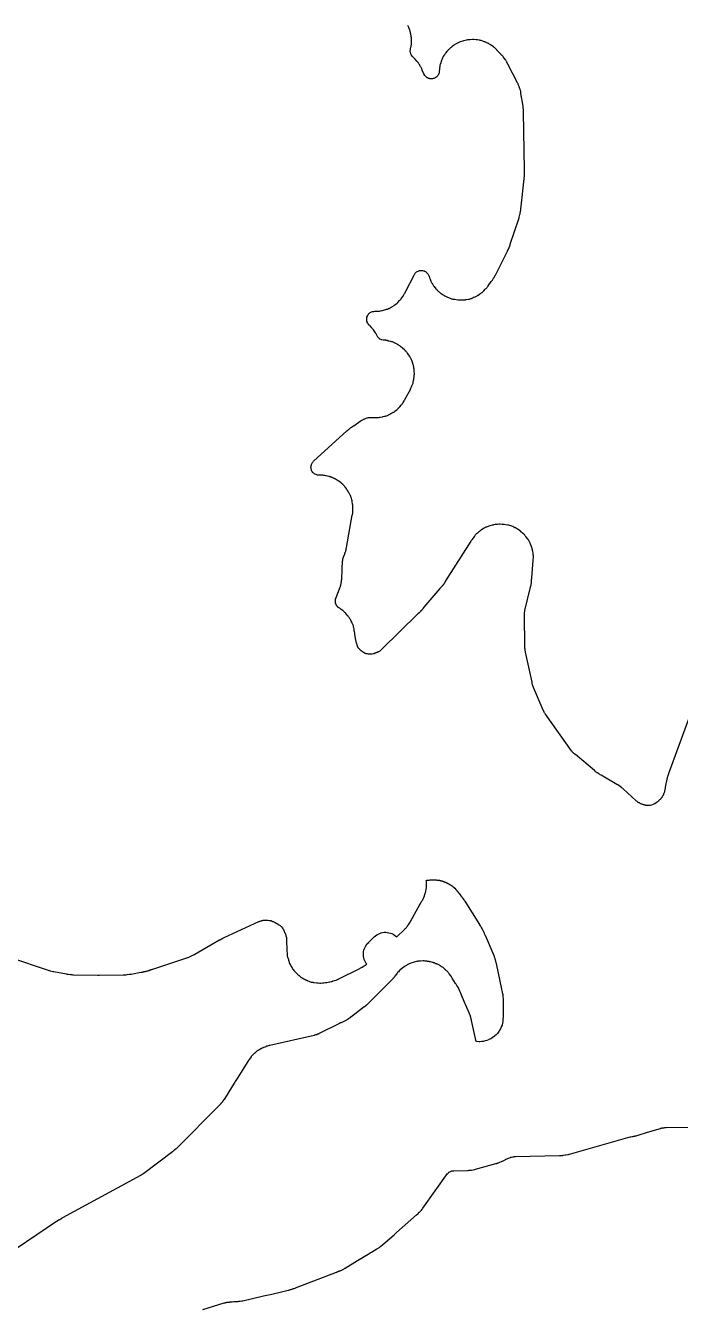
# Model space of a CAD drawing. Header units: millimetres. Extents: x 0 to 300, y 0 to 300.
# Drawn here: x 103.8 to 152.9, y 54.1 to 150 of the extents above; entities that cross this region are included whole.
import ezdxf

# ---------------------------------------------------------------- set-up
doc = ezdxf.new("R2010")
doc.units = ezdxf.units.MM
doc.layers.add('CUT', color=7, linetype='CONTINUOUS')

msp = doc.modelspace()

# ---------------------------------------------------------------- linework, layer by layer
at = {"layer": 'CUT'}
for points in [[(153.74, 98.72), (152.01, 94.02), (151.99, 93.97), (151.99, 93.96), (151.99, 93.95), (151.98, 93.94), (151.97, 93.9), (151.96, 93.88), (151.95, 93.84), (151.94, 93.82), (151.94, 93.81), (151.94, 93.8), (151.93, 93.78), (151.92, 93.76), (151.91, 93.73), (151.91, 93.72), (151.89, 93.67), (151.87, 93.61), (151.86, 93.56), (151.86, 93.54), (151.85, 93.51), (151.85, 93.48), (151.72, 92.88), (151.71, 92.83), (151.71, 92.82), (151.71, 92.81), (151.66, 92.58), (151.63, 92.47), (151.61, 92.4), (151.6, 92.38), (151.6, 92.37), (151.59, 92.35), (151.58, 92.32), (151.57, 92.31), (151.57, 92.3), (151.56, 92.29), (151.54, 92.26), (151.54, 92.25), (151.53, 92.24), (151.5, 92.18), (151.5, 92.17), (151.49, 92.15), (151.48, 92.15), (151.48, 92.14), (151.47, 92.13), (151.46, 92.11), (151.44, 92.09), (151.4, 92.03), (151.39, 92.02), (151.39, 92.01), (151.38, 92), (151.37, 91.99), (151.35, 91.97), (151.33, 91.95), (151.3, 91.93), (151.25, 91.89), (151.22, 91.85), (151.21, 91.84), (151.21, 91.85), (151.15, 91.79), (151.12, 91.77), (151.11, 91.76), (151.05, 91.72), (151.02, 91.69), (151.01, 91.69), (151, 91.68), (150.99, 91.67), (150.95, 91.65), (150.91, 91.62), (150.9, 91.62), (150.87, 91.6), (150.82, 91.58), (150.7, 91.54), (150.69, 91.54), (150.6, 91.52), (150.56, 91.52), (150.53, 91.51), (150.51, 91.51), (150.49, 91.5), (150.48, 91.5), (150.45, 91.51), (150.4, 91.51), (150.36, 91.51), (150.33, 91.51), (150.28, 91.52), (150.27, 91.52), (150.25, 91.53), (150.23, 91.54), (150.21, 91.54), (150.2, 91.54), (150.16, 91.55), (150.15, 91.55), (150.11, 91.56), (150.08, 91.57), (150.05, 91.58), (150.04, 91.58), (150.02, 91.59), (150, 91.6), (149.99, 91.6), (149.95, 91.62), (149.9, 91.64), (149.88, 91.64), (149.85, 91.65), (149.83, 91.66), (149.82, 91.67), (149.78, 91.7), (149.73, 91.72), (149.72, 91.73), (149.7, 91.74), (149.67, 91.77), (149.65, 91.78), (149.64, 91.79), (149.62, 91.8), (149.61, 91.81), (149.57, 91.83), (149.56, 91.84), (149.53, 91.87), (148.57, 92.75), (148.53, 92.78), (148.5, 92.8), (148.49, 92.81), (148.44, 92.86), (148.36, 92.92), (148.34, 92.93), (148.24, 93), (148.17, 93.05), (148.15, 93.06), (148.1, 93.08), (148.09, 93.08), (146.91, 93.78), (146.85, 93.81), (146.82, 93.84), (146.8, 93.85), (146.78, 93.86), (146.75, 93.89), (146.73, 93.9), (146.7, 93.92), (146.69, 93.92), (146.68, 93.93), (146.66, 93.94), (146.65, 93.94), (146.63, 93.95), (146.62, 93.96), (146.58, 93.98), (146.55, 94.01), (146.49, 94.05), (146.48, 94.06), (146.47, 94.06), (146.46, 94.07), (146.45, 94.08), (146.45, 94.09), (146.44, 94.09), (146.42, 94.12), (145, 95.32), (144.98, 95.34), (144.94, 95.36), (144.93, 95.37), (144.92, 95.37), (144.91, 95.38), (144.88, 95.41), (144.87, 95.41), (144.86, 95.42), (144.86, 95.43), (144.83, 95.45), (144.79, 95.48), (144.76, 95.51), (144.76, 95.52), (144.75, 95.53), (144.72, 95.57), (144.72, 95.58), (144.7, 95.6), (144.7, 95.61), (142.75, 98.35), (142.73, 98.37), (142.69, 98.42), (142.69, 98.43), (142.67, 98.46), (142.65, 98.5), (142.64, 98.52), (142.63, 98.55), (142.63, 98.56), (142.62, 98.57), (142.61, 98.58), (142.6, 98.61), (142.59, 98.63), (142.58, 98.66), (141.84, 100.35), (141.81, 100.43), (141.79, 100.5), (141.78, 100.52), (141.77, 100.57), (141.75, 100.63), (141.75, 100.64), (141.75, 100.67), (141.75, 100.69), (141.74, 100.76), (141.25, 103), (141.24, 103.04), (141.22, 103.15), (141.22, 103.16), (141.21, 103.24), (141.2, 103.31), (141.2, 103.37), (141.18, 105.85), (141.18, 105.92), (141.2, 106.1), (141.2, 106.12), (141.2, 106.13), (141.62, 107.89), (141.63, 107.94), (141.64, 107.96), (141.64, 107.97), (141.65, 107.99), (141.66, 108.04), (141.67, 108.08), (141.68, 108.14), (141.69, 108.19), (141.7, 108.31), (141.7, 108.36), (141.7, 108.44), (141.7, 108.45), (141.72, 108.52), (141.73, 108.59), (141.83, 109.88), (141.83, 109.93), (141.83, 109.94), (141.84, 110.12), (141.84, 110.15), (141.84, 110.2), (141.84, 110.26), (141.83, 110.29), (141.83, 110.32), (141.83, 110.35), (141.82, 110.41), (141.81, 110.45), (141.79, 110.56), (141.79, 110.57), (141.78, 110.61), (141.78, 110.62), (141.77, 110.67), (141.72, 110.86), (141.69, 110.94), (141.62, 111.11), (141.61, 111.13), (141.59, 111.16), (141.59, 111.19), (141.57, 111.24), (141.55, 111.29), (141.52, 111.34), (141.47, 111.42), (141.45, 111.44), (141.44, 111.46), (141.43, 111.47), (141.42, 111.48), (141.42, 111.49), (141.41, 111.5), (141.4, 111.51), (141.4, 111.52), (141.39, 111.53), (141.38, 111.54), (141.35, 111.59), (141.28, 111.68), (141.23, 111.73), (141.2, 111.77), (141.16, 111.82), (141.12, 111.86), (141.11, 111.87), (141.08, 111.9), (141.04, 111.93), (141.03, 111.94), (140.91, 112.04), (140.89, 112.06), (140.7, 112.2), (140.64, 112.24), (140.5, 112.32), (140.46, 112.34), (140.29, 112.42), (140.22, 112.45), (140.07, 112.5), (140.01, 112.52), (139.98, 112.52), (139.94, 112.53), (139.93, 112.53), (139.77, 112.56), (139.66, 112.58), (139.6, 112.59), (139.55, 112.59), (139.51, 112.59), (139.32, 112.6), (139.24, 112.6), (139.15, 112.59), (139.14, 112.59), (139.08, 112.59), (139.02, 112.58), (138.98, 112.57), (138.87, 112.55), (138.86, 112.55), (138.82, 112.54), (138.81, 112.54), (138.76, 112.53), (138.57, 112.48), (138.49, 112.45), (138.32, 112.38), (138.28, 112.37), (138.2, 112.33), (138.18, 112.32), (138.16, 112.31), (138.11, 112.28), (137.92, 112.16), (137.87, 112.12), (137.8, 112.06), (137.78, 112.05), (137.75, 112.03), (137.72, 112), (137.7, 111.99), (137.66, 111.95), (137.64, 111.93), (137.61, 111.91), (137.56, 111.87), (137.52, 111.83), (137.48, 111.78), (137.44, 111.73), (137.42, 111.71), (137.37, 111.64), (137.37, 111.63), (137.23, 111.44), (137.18, 111.37), (137.15, 111.33), (135.26, 108.36), (135.25, 108.33), (135.2, 108.24), (135.18, 108.22), (135.17, 108.2), (135.17, 108.19), (135.16, 108.17), (135.16, 108.16), (135.15, 108.15), (135.14, 108.13), (135.13, 108.12), (135.12, 108.11), (135.12, 108.1), (135.11, 108.1), (135.11, 108.09), (135.11, 108.08), (135.1, 108.08), (135.09, 108.06), (135.08, 108.06), (135.07, 108.04), (135.06, 108.03), (135.03, 108), (135.03, 107.99), (135, 107.96), (134.99, 107.95), (134.98, 107.94), (134.98, 107.93), (134.97, 107.92), (134.96, 107.91), (134.95, 107.9), (134.94, 107.89), (134.93, 107.88), (134.92, 107.87), (134.91, 107.86), (134.9, 107.85), (134.89, 107.84), (134.87, 107.83), (134.85, 107.81), (134.83, 107.79), (133.63, 106.37), (133.59, 106.31), (133.58, 106.29), (133.57, 106.27), (133.55, 106.25), (133.53, 106.23), (133.52, 106.23), (133.5, 106.19), (133.48, 106.17), (133.48, 106.16), (133.47, 106.15), (133.46, 106.14), (133.44, 106.12), (133.39, 106.08), (133.37, 106.04), (133.35, 106.02), (133.32, 105.99), (133.3, 105.98), (133.27, 105.96), (133.19, 105.89), (133.17, 105.87), (130.48, 103.23), (130.46, 103.2), (130.44, 103.18), (130.39, 103.13), (130.34, 103.09), (130.33, 103.09), (130.24, 103.04), (130.21, 103.03), (130.19, 103.02), (130.18, 103.01), (130.13, 102.99), (130.12, 102.98), (130.09, 102.97), (130.07, 102.96), (130.06, 102.96), (130.05, 102.95), (130.03, 102.95), (130.02, 102.94), (130.01, 102.94), (129.99, 102.93), (129.97, 102.92), (129.95, 102.91), (129.94, 102.91), (129.92, 102.9), (129.9, 102.9), (129.88, 102.89), (129.86, 102.88), (129.85, 102.88), (129.76, 102.86), (129.75, 102.86), (129.71, 102.86), (129.65, 102.85), (129.64, 102.86), (129.57, 102.86), (129.5, 102.86), (129.49, 102.86), (129.42, 102.87), (129.4, 102.87), (129.39, 102.87), (129.36, 102.88), (129.35, 102.88), (129.34, 102.88), (129.32, 102.88), (129.31, 102.88), (129.3, 102.89), (129.28, 102.9), (129.27, 102.9), (129.26, 102.9), (129.25, 102.91), (129.24, 102.91), (129.23, 102.91), (129.22, 102.91), (129.22, 102.92), (129.21, 102.93), (129.19, 102.94), (129.18, 102.94), (129.17, 102.95), (129.13, 102.97), (129.11, 102.98), (129.09, 103), (129.08, 103), (129.08, 103.01), (129.07, 103.01), (129.06, 103.02), (129.05, 103.02), (129.03, 103.04), (129.01, 103.05), (129, 103.06), (128.98, 103.07), (128.95, 103.1), (128.94, 103.1), (128.89, 103.15), (128.88, 103.16), (128.87, 103.19), (128.82, 103.23), (128.8, 103.25), (128.77, 103.28), (128.76, 103.29), (128.74, 103.31), (128.73, 103.33), (128.72, 103.34), (128.71, 103.36), (128.69, 103.39), (128.69, 103.4), (128.67, 103.43), (128.65, 103.49), (128.64, 103.5), (128.64, 103.52), (128.63, 103.56), (128.61, 103.61), (128.6, 103.63), (128.6, 103.64), (128.6, 103.66), (128.59, 103.68), (128.59, 103.7), (128.57, 103.75), (128.57, 103.76), (128.56, 103.79), (128.55, 103.83), (128.54, 103.88), (128.46, 104.36), (128.45, 104.4), (128.45, 104.42), (128.45, 104.46), (128.44, 104.5), (128.44, 104.53), (128.43, 104.56), (128.42, 104.59), (128.41, 104.62), (128.41, 104.64), (128.41, 104.66), (128.41, 104.67), (128.41, 104.74), (128.39, 104.82), (128.37, 104.9), (128.35, 104.97), (128.31, 105.07), (128.29, 105.12), (128.29, 105.13), (128.27, 105.18), (128.23, 105.26), (128.22, 105.26), (128.22, 105.27), (128.21, 105.28), (128.21, 105.29), (128.21, 105.3), (128.2, 105.3), (128.2, 105.31), (128.19, 105.33), (128.19, 105.34), (128.19, 105.35), (128.18, 105.37), (128.16, 105.39), (128.16, 105.4), (128.13, 105.45), (128.12, 105.47), (128.11, 105.48), (128.1, 105.48), (128.1, 105.49), (128.09, 105.5), (128.08, 105.51), (128.06, 105.55), (128.03, 105.6), (127.99, 105.65), (127.99, 105.66), (127.98, 105.67), (127.97, 105.68), (127.95, 105.7), (127.93, 105.73), (127.91, 105.76), (127.89, 105.78), (127.79, 105.9), (127.78, 105.91), (127.75, 105.95), (127.72, 105.98), (127.71, 105.99), (127.67, 106.03), (127.66, 106.03), (127.62, 106.07), (127.58, 106.1), (127.56, 106.12), (127.44, 106.21), (127.42, 106.22), (127.42, 106.23), (127.41, 106.24), (127.4, 106.24), (127.36, 106.27), (127.35, 106.28), (127.31, 106.3), (127.3, 106.3), (127.29, 106.31), (127.28, 106.32), (127.27, 106.33), (127.22, 106.36), (127.21, 106.37), (127.17, 106.4), (127.17, 106.41), (127.16, 106.41), (127.16, 106.42), (127.14, 106.45), (127.11, 106.49), (127.1, 106.5), (127.07, 106.54), (127.07, 106.55), (127.05, 106.6), (127.05, 106.61), (127.02, 106.66), (127.02, 106.67), (127.01, 106.7), (127.01, 106.71), (127.01, 106.76), (127, 106.83), (127, 106.84), (127, 106.85), (127.01, 106.92), (127.01, 106.97), (127.01, 106.99), (127.02, 107.01), (127.03, 107.02), (127.03, 107.03), (127.05, 107.1), (127.31, 107.76), (127.32, 107.77), (127.32, 107.78), (127.33, 107.8), (127.33, 107.81), (127.34, 107.82), (127.36, 107.88), (127.36, 107.89), (127.38, 107.94), (127.39, 107.98), (127.4, 108), (127.4, 108.02), (127.42, 108.07), (127.42, 108.09), (127.43, 108.12), (127.44, 108.17), (127.44, 108.21), (127.44, 108.22), (127.44, 108.23), (127.45, 108.27), (127.46, 108.28), (127.46, 108.29), (127.46, 108.3), (127.46, 108.31), (127.46, 108.34), (127.47, 108.35), (127.47, 108.36), (127.47, 108.38), (127.47, 108.39), (127.47, 108.4), (127.47, 108.41), (127.47, 108.42), (127.47, 108.43), (127.48, 108.45), (127.49, 108.57), (127.49, 108.59), (127.49, 108.61), (127.49, 108.62), (127.49, 108.65), (127.5, 109), (127.51, 109.08), (127.51, 109.14), (127.52, 109.36), (127.53, 109.72), (127.53, 109.73), (127.53, 109.74), (127.53, 109.75), (127.53, 109.77), (127.53, 109.78), (127.53, 109.79), (127.53, 109.8), (127.54, 109.83), (127.54, 109.84), (127.54, 109.86), (127.55, 109.88), (127.55, 109.89), (127.56, 109.95), (127.56, 109.98), (127.56, 109.99), (127.56, 110), (127.56, 110.01), (127.57, 110.03), (127.57, 110.04), (127.58, 110.05), (127.58, 110.06), (127.58, 110.07), (127.58, 110.08), (127.59, 110.09), (127.6, 110.11), (127.61, 110.14), (127.61, 110.15), (127.62, 110.16), (127.63, 110.18), (127.64, 110.21), (127.64, 110.22), (127.65, 110.23), (127.65, 110.24), (127.66, 110.24), (127.66, 110.25), (127.66, 110.26), (127.67, 110.28), (127.67, 110.29), (127.68, 110.3), (127.68, 110.31), (127.7, 110.36), (127.72, 110.42), (127.73, 110.45), (127.74, 110.47), (127.74, 110.49), (127.74, 110.5), (127.75, 110.51), (127.76, 110.52), (127.76, 110.53), (127.76, 110.54), (127.78, 110.58), (127.79, 110.61), (127.81, 110.67), (127.82, 110.74), (127.82, 110.78), (127.82, 110.79), (127.82, 110.8), (127.82, 110.81), (127.83, 110.82), (127.83, 110.84), (127.83, 110.85), (127.84, 110.86), (128.27, 113.27), (128.28, 113.29), (128.28, 113.31), (128.28, 113.33), (128.28, 113.34), (128.29, 113.35), (128.29, 113.37), (128.3, 113.4), (128.31, 113.5), (128.31, 113.56), (128.31, 113.57), (128.31, 113.58), (128.31, 113.6), (128.31, 113.67), (128.32, 113.79), (128.32, 113.82), (128.32, 113.87), (128.31, 113.95), (128.3, 114.01), (128.3, 114.02), (128.3, 114.03), (128.3, 114.04), (128.3, 114.05), (128.3, 114.06), (128.29, 114.07), (128.29, 114.08), (128.29, 114.09), (128.29, 114.1), (128.28, 114.13), (128.28, 114.14), (128.28, 114.16), (128.26, 114.25), (128.26, 114.28), (128.26, 114.3), (128.25, 114.33), (128.25, 114.34), (128.25, 114.35), (128.23, 114.44), (128.23, 114.45), (128.22, 114.5), (128.21, 114.56), (128.19, 114.61), (128.17, 114.66), (128.15, 114.71), (128.14, 114.72), (128.14, 114.73), (128.13, 114.75), (128.12, 114.77), (128.12, 114.78), (128.07, 114.89), (128.04, 114.94), (128.01, 114.97), (128.01, 114.98), (127.98, 115.01), (127.98, 115.02), (127.97, 115.03), (127.95, 115.06), (127.95, 115.07), (127.94, 115.08), (127.93, 115.1), (127.92, 115.12), (127.9, 115.15), (127.89, 115.16), (127.88, 115.18), (127.87, 115.19), (127.87, 115.2), (127.86, 115.21), (127.84, 115.24), (127.8, 115.3), (127.77, 115.33), (127.76, 115.35), (127.76, 115.36), (127.75, 115.36), (127.74, 115.38), (127.72, 115.4), (127.71, 115.42), (127.68, 115.46), (127.62, 115.52), (127.59, 115.55), (127.55, 115.59), (127.43, 115.69), (127.4, 115.72), (127.22, 115.85), (127.2, 115.86), (127.18, 115.88), (127.14, 115.91), (127.09, 115.94), (127.02, 115.97), (127.01, 115.98), (127, 115.98), (126.98, 116), (126.96, 116.01), (126.93, 116.02), (126.92, 116.02), (126.91, 116.03), (126.86, 116.06), (126.81, 116.08), (126.8, 116.08), (126.76, 116.1), (126.74, 116.11), (126.7, 116.12), (126.69, 116.13), (126.65, 116.14), (126.64, 116.15), (126.61, 116.15), (126.58, 116.16), (126.55, 116.17), (126.53, 116.17), (126.51, 116.18), (126.3, 116.23), (126.29, 116.24), (126.28, 116.24), (126.21, 116.25), (126.14, 116.26), (126.06, 116.27), (126.02, 116.27), (125.99, 116.27), (125.97, 116.27), (125.95, 116.27), (125.94, 116.27), (125.92, 116.28), (125.86, 116.28), (125.82, 116.28), (125.79, 116.28), (125.75, 116.28), (125.7, 116.29), (125.65, 116.29), (125.61, 116.3), (125.55, 116.33), (125.47, 116.36), (125.43, 116.38), (125.4, 116.4), (125.36, 116.44), (125.32, 116.48), (125.27, 116.55), (125.24, 116.59), (125.22, 116.64), (125.2, 116.69), (125.19, 116.74), (125.18, 116.81), (125.17, 116.87), (125.17, 116.91), (125.18, 116.96), (125.18, 116.97), (125.2, 117.06), (125.2, 117.08), (125.23, 117.13), (125.26, 117.19), (125.29, 117.24), (125.33, 117.29), (125.37, 117.34), (127.87, 119.6), (127.89, 119.61), (127.9, 119.62), (127.94, 119.65), (127.99, 119.7), (128, 119.71), (128.04, 119.74), (128.08, 119.78), (128.1, 119.8), (128.11, 119.81), (128.12, 119.81), (128.13, 119.82), (128.16, 119.85), (128.17, 119.85), (128.18, 119.86), (128.19, 119.87), (128.2, 119.88), (128.21, 119.88), (128.22, 119.88), (128.24, 119.89), (128.26, 119.9), (128.26, 119.91), (128.28, 119.92), (128.29, 119.93), (128.31, 119.94), (128.34, 119.96), (128.37, 119.97), (128.39, 119.99), (128.86, 120.32), (128.87, 120.33), (128.88, 120.34), (128.89, 120.34), (128.9, 120.35), (128.91, 120.35), (128.92, 120.36), (128.94, 120.37), (128.97, 120.39), (128.98, 120.4), (129.06, 120.44), (129.12, 120.47), (129.16, 120.49), (129.26, 120.54), (129.3, 120.55), (129.31, 120.56), (129.39, 120.58), (129.41, 120.59), (129.49, 120.6), (129.58, 120.61), (129.85, 120.61), (129.89, 120.61), (129.94, 120.61), (130.03, 120.6), (130.06, 120.6), (130.11, 120.6), (130.17, 120.6), (130.2, 120.61), (130.23, 120.61), (130.26, 120.61), (130.32, 120.62), (130.36, 120.63), (130.52, 120.66), (130.57, 120.67), (130.69, 120.7), (130.74, 120.71), (130.77, 120.72), (130.8, 120.72), (130.85, 120.74), (130.9, 120.76), (130.95, 120.78), (130.97, 120.79), (130.99, 120.8), (131.04, 120.82), (131.09, 120.85), (131.16, 120.9), (131.21, 120.92), (131.31, 120.99), (131.34, 121), (131.37, 121.01), (131.42, 121.04), (131.46, 121.08), (131.56, 121.16), (131.62, 121.2), (131.69, 121.26), (131.72, 121.3), (131.73, 121.31), (131.74, 121.32), (131.78, 121.36), (131.82, 121.4), (131.92, 121.52), (131.92, 121.53), (131.93, 121.53), (131.96, 121.57), (131.99, 121.6), (132.03, 121.64), (132.06, 121.7), (132.08, 121.73), (132.1, 121.75), (132.11, 121.77), (132.16, 121.86), (132.19, 121.9), (132.21, 121.94), (132.21, 121.95), (132.62, 122.71), (132.63, 122.74), (132.64, 122.75), (132.66, 122.79), (132.66, 122.8), (132.69, 122.85), (132.71, 122.91), (132.73, 122.97), (132.8, 123.14), (132.82, 123.19), (132.82, 123.22), (132.83, 123.25), (132.84, 123.29), (132.84, 123.3), (132.84, 123.31), (132.85, 123.35), (132.85, 123.36), (132.86, 123.38), (132.86, 123.4), (132.86, 123.41), (132.87, 123.44), (132.88, 123.51), (132.88, 123.54), (132.89, 123.56), (132.89, 123.57), (132.89, 123.58), (132.9, 123.63), (132.91, 123.67), (132.91, 123.69), (132.91, 123.72), (132.91, 123.73), (132.91, 123.74), (132.91, 123.79), (132.92, 123.85), (132.92, 123.92), (132.91, 124.03), (132.91, 124.08), (132.91, 124.11), (132.91, 124.15), (132.9, 124.23), (132.89, 124.3), (132.88, 124.37), (132.82, 124.6), (132.81, 124.62), (132.81, 124.64), (132.8, 124.67), (132.8, 124.68), (132.8, 124.69), (132.79, 124.7), (132.79, 124.73), (132.77, 124.77), (132.77, 124.78), (132.75, 124.82), (132.75, 124.83), (132.74, 124.83), (132.74, 124.84), (132.73, 124.87), (132.73, 124.88), (132.71, 124.92), (132.71, 124.93), (132.7, 124.96), (132.68, 124.97), (132.68, 124.98), (132.68, 124.99), (132.67, 125.01), (132.66, 125.03), (132.65, 125.04), (132.64, 125.07), (132.63, 125.08), (132.6, 125.11), (132.6, 125.12), (132.57, 125.17), (132.57, 125.18), (132.56, 125.19), (132.55, 125.22), (132.51, 125.29), (132.4, 125.44), (132.39, 125.45), (132.35, 125.5), (132.31, 125.54), (132.27, 125.58), (132.26, 125.59), (132.24, 125.62), (132.19, 125.67), (132.04, 125.81), (132.02, 125.82), (132.01, 125.83), (132, 125.84), (131.94, 125.89), (131.93, 125.89), (131.92, 125.9), (131.92, 125.91), (131.91, 125.92), (131.9, 125.92), (131.89, 125.93), (131.88, 125.94), (131.87, 125.94), (131.83, 125.98), (131.82, 125.99), (131.78, 126.01), (131.76, 126.02), (131.74, 126.03), (131.71, 126.06), (131.68, 126.07), (131.67, 126.08), (131.66, 126.09), (131.62, 126.11), (131.53, 126.15), (131.47, 126.18), (131.46, 126.19), (131.43, 126.2), (131.38, 126.23), (131.33, 126.25), (131.28, 126.27), (131.27, 126.27), (131.26, 126.27), (131.23, 126.28), (131.22, 126.29), (131.16, 126.3), (131.15, 126.3), (131.02, 126.33), (131, 126.34), (130.99, 126.34), (130.96, 126.35), (130.92, 126.36), (130.91, 126.37), (130.86, 126.38), (130.84, 126.38), (130.81, 126.39), (130.78, 126.4), (130.76, 126.4), (130.75, 126.4), (130.69, 126.4), (130.63, 126.4), (130.58, 126.41), (130.49, 126.43), (130.45, 126.44), (130.4, 126.46), (130.34, 126.49), (130.3, 126.52), (130.26, 126.55), (130.23, 126.58), (130.18, 126.64), (130.15, 126.68), (130.13, 126.72), (130.1, 126.79), (130.08, 126.84), (130.05, 126.88), (130.04, 126.9), (130.01, 126.94), (130.01, 126.95), (129.91, 127.11), (129.86, 127.17), (129.76, 127.29), (129.74, 127.32), (129.6, 127.47), (129.55, 127.52), (129.53, 127.53), (129.52, 127.54), (129.5, 127.56), (129.5, 127.57), (129.49, 127.58), (129.46, 127.61), (129.45, 127.63), (129.43, 127.67), (129.42, 127.68), (129.4, 127.74), (129.37, 127.8), (129.36, 127.84), (129.36, 127.9), (129.35, 127.97), (129.36, 128.04), (129.36, 128.1), (129.37, 128.14), (129.4, 128.2), (129.42, 128.26), (129.45, 128.3), (129.48, 128.35), (129.52, 128.4), (129.57, 128.44), (129.62, 128.47), (129.66, 128.5), (129.72, 128.52), (129.78, 128.55), (129.82, 128.56), (129.88, 128.56), (129.97, 128.57), (130.09, 128.57), (130.14, 128.57), (130.25, 128.58), (130.31, 128.59), (130.32, 128.59), (130.33, 128.59), (130.37, 128.6), (130.47, 128.62), (130.52, 128.63), (130.54, 128.63), (130.6, 128.65), (130.76, 128.7), (130.77, 128.71), (130.84, 128.72), (130.9, 128.74), (130.96, 128.76), (130.98, 128.77), (131, 128.78), (131.02, 128.79), (131.07, 128.81), (131.11, 128.83), (131.17, 128.87), (131.19, 128.88), (131.2, 128.89), (131.23, 128.91), (131.24, 128.91), (131.4, 129.01), (131.45, 129.05), (131.63, 129.19), (131.68, 129.24), (131.81, 129.37), (131.85, 129.4), (131.88, 129.45), (131.9, 129.49), (131.92, 129.5), (131.94, 129.52), (131.95, 129.55), (131.96, 129.56), (132.07, 129.71), (132.1, 129.75), (132.19, 129.9), (132.21, 129.94), (132.23, 129.96), (132.24, 129.99), (132.25, 130.01), (132.25, 130.02), (132.29, 130.07), (132.9, 131.29), (132.98, 131.42), (133.01, 131.46), (133.05, 131.5), (133.08, 131.52), (133.12, 131.55), (133.2, 131.58), (133.22, 131.59), (133.26, 131.61), (133.3, 131.62), (133.36, 131.63), (133.42, 131.64), (133.46, 131.64), (133.53, 131.63), (133.61, 131.61), (133.65, 131.6), (133.68, 131.59), (133.76, 131.55), (133.79, 131.52), (133.84, 131.48), (133.89, 131.43), (133.92, 131.39), (133.99, 131.29), (134, 131.26), (134.02, 131.17), (134.05, 131.09), (134.12, 130.94), (134.14, 130.9), (134.14, 130.89), (134.15, 130.85), (134.16, 130.85), (134.16, 130.83), (134.18, 130.79), (134.18, 130.78), (134.19, 130.76), (134.2, 130.74), (134.21, 130.73), (134.23, 130.69), (134.24, 130.68), (134.25, 130.67), (134.27, 130.64), (134.36, 130.49), (134.4, 130.44), (134.54, 130.26), (134.59, 130.21), (134.61, 130.2), (134.61, 130.19), (134.63, 130.18), (134.64, 130.15), (134.68, 130.1), (134.72, 130.06), (134.77, 130.02), (134.89, 129.93), (134.92, 129.91), (135.09, 129.8), (135.13, 129.78), (135.15, 129.76), (135.16, 129.76), (135.18, 129.75), (135.19, 129.74), (135.2, 129.73), (135.31, 129.67), (135.36, 129.65), (135.52, 129.58), (135.59, 129.56), (135.61, 129.56), (135.66, 129.54), (135.71, 129.51), (135.74, 129.51), (135.76, 129.5), (135.8, 129.49), (135.88, 129.47), (135.93, 129.47), (135.95, 129.47), (135.96, 129.47), (136.06, 129.45), (136.19, 129.43), (136.23, 129.42), (136.28, 129.42), (136.55, 129.42), (136.6, 129.42), (136.65, 129.43), (136.69, 129.44), (136.71, 129.44), (136.74, 129.44), (136.77, 129.45), (136.8, 129.45), (136.97, 129.48), (136.99, 129.48), (137.02, 129.49), (137.04, 129.49), (137.09, 129.5), (137.14, 129.52), (137.15, 129.52), (137.19, 129.54), (137.2, 129.54), (137.22, 129.55), (137.23, 129.55), (137.24, 129.56), (137.29, 129.59), (137.36, 129.62), (137.38, 129.62), (137.41, 129.63), (137.47, 129.65), (137.52, 129.67), (137.58, 129.7), (137.63, 129.74), (137.68, 129.77), (137.69, 129.77), (137.7, 129.78), (137.71, 129.79), (137.81, 129.86), (137.83, 129.87), (137.86, 129.89), (137.9, 129.92), (137.91, 129.92), (137.95, 129.95), (138, 129.99), (138.05, 130.04), (138.1, 130.09), (138.12, 130.11), (138.22, 130.22), (138.23, 130.23), (138.26, 130.25), (138.3, 130.29), (138.34, 130.33), (138.38, 130.37), (138.41, 130.41), (138.44, 130.46), (138.44, 130.47), (138.45, 130.48), (138.68, 130.81), (138.69, 130.82), (138.73, 130.86), (138.77, 130.91), (138.85, 131.05), (138.87, 131.07), (138.89, 131.09), (138.9, 131.12), (138.91, 131.14), (138.92, 131.16), (138.93, 131.18), (138.94, 131.19), (138.95, 131.21), (138.96, 131.23), (138.96, 131.24), (138.98, 131.26), (138.99, 131.27), (138.99, 131.28), (139, 131.29), (139.9, 133.08), (139.91, 133.1), (139.95, 133.18), (139.97, 133.23), (140.07, 133.48), (140.08, 133.51), (140.09, 133.54), (140.11, 133.6), (140.75, 135.51), (140.77, 135.57), (140.77, 135.6), (140.78, 135.64), (140.83, 135.83), (140.84, 135.88), (140.88, 136.11), (140.89, 136.16), (140.9, 136.22), (141.16, 138.72), (141.16, 138.78), (141.16, 138.86), (141.17, 139.04), (141.17, 139.07), (141.17, 139.14), (141.17, 139.15), (141.1, 143.53), (141.1, 143.58), (141.1, 143.65), (141.07, 143.87), (141.07, 143.9), (141.07, 143.92), (141.06, 143.96), (140.91, 144.9), (140.91, 144.91), (140.91, 144.96), (140.91, 144.97), (140.9, 145.01), (140.89, 145.07), (140.88, 145.13), (140.86, 145.18), (140.86, 145.19), (140.84, 145.24), (140.83, 145.26), (140.78, 145.41), (140.77, 145.44), (140.75, 145.49), (140.71, 145.58), (140.71, 145.59), (140.69, 145.64), (140.68, 145.65), (140.66, 145.7), (139.92, 147.11), (139.91, 147.14), (139.91, 147.15), (139.89, 147.19), (139.88, 147.2), (139.87, 147.23), (139.86, 147.24), (139.86, 147.25), (139.85, 147.27), (139.84, 147.28), (139.84, 147.29), (139.83, 147.3), (139.77, 147.4), (139.73, 147.46), (139.6, 147.63), (139.57, 147.67), (139.49, 147.76), (139.46, 147.78), (139.44, 147.8), (139.43, 147.81), (139.42, 147.83), (139.1, 148.16), (139.09, 148.18), (139.07, 148.2), (139.04, 148.22), (139.04, 148.23), (138.99, 148.28), (138.94, 148.32), (138.9, 148.35), (138.85, 148.4), (138.76, 148.47), (138.71, 148.5), (138.7, 148.51), (138.69, 148.52), (138.68, 148.52), (138.67, 148.53), (138.66, 148.54), (138.65, 148.54), (138.64, 148.55), (138.63, 148.56), (138.61, 148.57), (138.59, 148.59), (138.51, 148.64), (138.46, 148.67), (138.45, 148.67), (138.41, 148.69), (138.36, 148.71), (138.31, 148.74), (138.26, 148.76), (138.22, 148.77), (138.2, 148.78), (138.18, 148.79), (138.15, 148.79), (138.04, 148.83), (137.92, 148.87), (137.86, 148.89), (137.79, 148.9), (137.77, 148.9), (137.64, 148.92), (137.6, 148.93), (137.55, 148.93), (137.54, 148.93), (137.37, 148.95), (137.28, 148.95), (137.09, 148.94), (137.05, 148.94), (136.98, 148.94), (136.9, 148.93), (136.82, 148.91), (136.63, 148.86), (136.59, 148.85), (136.54, 148.84), (136.34, 148.77), (136.3, 148.75), (136.21, 148.71), (136.18, 148.7), (136.16, 148.69), (136.14, 148.67), (135.96, 148.57), (135.9, 148.53), (135.75, 148.42), (135.71, 148.4), (135.71, 148.39), (135.68, 148.36), (135.67, 148.36), (135.63, 148.33), (135.58, 148.29), (135.53, 148.24), (135.5, 148.21), (135.46, 148.17), (135.45, 148.15), (135.44, 148.15), (135.42, 148.12), (135.38, 148.08), (135.37, 148.06), (135.36, 148.05), (135.34, 148.02), (135.28, 147.96), (135.25, 147.92), (135.23, 147.88), (135.22, 147.87), (135.21, 147.86), (135.21, 147.85), (135.2, 147.84), (135.19, 147.83), (135.19, 147.82), (135.18, 147.81), (135.17, 147.8), (135.16, 147.78), (135.14, 147.76), (135.09, 147.68), (135.06, 147.63), (135.06, 147.62), (135.04, 147.58), (135.02, 147.53), (134.99, 147.48), (134.97, 147.43), (134.96, 147.39), (134.95, 147.37), (134.95, 147.35), (134.94, 147.32), (134.9, 147.21), (134.86, 147.09), (134.84, 147.03), (134.83, 146.96), (134.83, 146.94), (134.81, 146.81), (134.8, 146.77), (134.8, 146.74), (134.8, 146.72), (134.8, 146.71), (134.79, 146.57), (134.79, 146.52), (134.77, 146.45), (134.75, 146.39), (134.73, 146.35), (134.7, 146.29), (134.66, 146.23), (134.63, 146.19), (134.6, 146.16), (134.53, 146.11), (134.49, 146.08), (134.43, 146.06), (134.37, 146.03), (134.33, 146.02), (134.27, 146.01), (134.2, 146), (134.15, 146), (134.1, 146.01), (134.09, 146.01), (134.02, 146.02), (133.99, 146.04), (133.92, 146.07), (133.87, 146.09), (133.83, 146.12), (133.77, 146.18), (133.73, 146.22), (133.69, 146.26), (133.67, 146.31), (133.64, 146.37), (133.51, 146.66), (133.5, 146.7), (133.49, 146.72), (133.47, 146.76), (133.4, 146.9), (133.38, 146.92), (133.28, 147.1), (133.26, 147.14), (133.24, 147.17), (133.2, 147.22), (133.18, 147.24), (133.18, 147.25), (133.11, 147.33), (132.98, 147.49), (132.93, 147.53), (132.92, 147.54), (132.81, 147.65), (132.76, 147.71), (132.71, 147.77), (132.69, 147.8), (132.67, 147.84), (132.65, 147.89), (132.63, 147.97), (132.61, 148.02), (132.61, 148.06), (132.61, 148.13), (132.62, 148.19), (132.63, 148.25), (132.66, 148.39), (132.67, 148.43), (132.68, 148.47), (132.68, 148.48), (132.69, 148.53), (132.7, 148.59), (132.7, 148.65), (132.7, 148.67), (132.7, 148.7), (132.71, 148.88), (132.71, 148.91), (132.71, 148.96), (132.71, 149.02), (132.7, 149.08), (132.7, 149.1), (132.69, 149.13), (132.69, 149.16), (132.68, 149.21), (132.65, 149.37), (132.64, 149.41), (132.62, 149.49), (132.61, 149.54), (132.6, 149.57), (132.6, 149.6), (132.58, 149.65), (132.52, 149.79), (132.52, 149.8), (132.51, 149.82), (132.5, 149.85), (132.48, 149.91), (132.46, 149.96), (132.43, 150), (132.43, 150.01)], [(102.66, 80.1), (105.49, 79.15), (105.54, 79.14), (105.55, 79.13), (105.58, 79.13), (105.62, 79.12), (105.86, 79.06), (105.9, 79.05), (106.85, 78.88), (106.89, 78.87), (106.97, 78.86), (107.16, 78.84), (107.18, 78.84), (107.21, 78.83), (107.25, 78.83), (107.26, 78.83), (107.33, 78.82), (107.39, 78.82), (109.21, 78.79), (109.22, 78.79), (109.29, 78.79), (109.3, 78.79), (111.11, 78.82), (111.25, 78.82), (111.32, 78.82), (111.39, 78.84), (111.4, 78.84), (111.41, 78.84), (111.55, 78.86), (111.56, 78.86), (111.58, 78.86), (111.64, 78.86), (111.69, 78.87), (112.42, 79.01), (112.45, 79.01), (112.54, 79.02), (112.59, 79.03), (112.61, 79.04), (112.63, 79.04), (112.66, 79.05), (112.67, 79.05), (112.7, 79.06), (112.72, 79.06), (112.78, 79.07), (112.81, 79.08), (112.83, 79.09), (112.86, 79.09), (112.92, 79.1), (112.97, 79.12), (112.98, 79.12), (113.03, 79.14), (113.04, 79.14), (113.06, 79.15), (113.07, 79.16), (113.08, 79.16), (113.09, 79.17), (113.13, 79.18), (113.17, 79.19), (113.2, 79.2), (113.25, 79.21), (113.3, 79.23), (113.32, 79.24), (115.95, 80.11), (115.98, 80.12), (116.13, 80.18), (116.18, 80.2), (116.38, 80.3), (116.4, 80.31), (116.42, 80.32), (116.44, 80.33), (116.47, 80.35), (118.27, 81.4), (118.32, 81.43), (118.34, 81.44), (118.35, 81.44), (118.36, 81.44), (118.38, 81.45), (118.4, 81.46), (118.43, 81.47), (118.44, 81.48), (118.45, 81.48), (118.48, 81.5), (118.49, 81.51), (118.5, 81.51), (118.51, 81.52), (118.52, 81.52), (118.52, 81.53), (118.57, 81.55), (118.58, 81.56), (118.63, 81.58), (118.67, 81.6), (121.26, 82.8), (121.28, 82.8), (121.3, 82.81), (121.34, 82.84), (121.35, 82.84), (121.37, 82.84), (121.43, 82.86), (121.46, 82.87), (121.48, 82.88), (121.5, 82.88), (121.54, 82.89), (121.58, 82.9), (121.65, 82.91), (121.73, 82.92), (121.85, 82.92), (121.94, 82.91), (122.03, 82.89), (122.1, 82.88), (122.13, 82.88), (122.16, 82.88), (122.18, 82.87), (122.2, 82.86), (122.24, 82.85), (122.25, 82.84), (122.28, 82.83), (122.3, 82.82), (122.31, 82.82), (122.34, 82.8), (122.38, 82.79), (122.4, 82.78), (122.45, 82.76), (122.47, 82.74), (122.48, 82.74), (122.49, 82.73), (122.61, 82.67), (122.66, 82.65), (122.7, 82.62), (122.77, 82.57), (122.82, 82.53), (122.87, 82.5), (122.89, 82.49), (122.9, 82.49), (122.91, 82.48), (122.94, 82.44), (122.95, 82.43), (122.96, 82.43), (122.98, 82.4), (123, 82.37), (123.03, 82.34), (123.04, 82.32), (123.05, 82.31), (123.07, 82.28), (123.07, 82.27), (123.11, 82.21), (123.11, 82.2), (123.14, 82.14), (123.15, 82.12), (123.15, 82.11), (123.16, 82.09), (123.17, 82.05), (123.19, 82), (123.2, 81.98), (123.22, 81.96), (123.23, 81.93), (123.24, 81.92), (123.26, 81.87), (123.29, 81.81), (123.29, 81.77), (123.3, 81.72), (123.31, 81.69), (123.31, 81.67), (123.32, 81.64), (123.33, 81.63), (123.33, 81.61), (123.33, 81.58), (123.33, 81.57), (123.33, 81.51), (123.34, 81.45), (123.35, 81.43), (123.35, 81.42), (123.35, 81.37), (123.35, 81.36), (123.36, 80.71), (123.36, 80.65), (123.36, 80.58), (123.38, 80.44), (123.38, 80.42), (123.39, 80.35), (123.39, 80.34), (123.39, 80.28), (123.4, 80.22), (123.42, 80.16), (123.48, 79.96), (123.49, 79.93), (123.5, 79.91), (123.5, 79.88), (123.51, 79.85), (123.51, 79.83), (123.53, 79.78), (123.53, 79.77), (123.55, 79.72), (123.57, 79.68), (123.57, 79.67), (123.61, 79.59), (123.63, 79.57), (123.63, 79.56), (123.64, 79.54), (123.65, 79.53), (123.65, 79.52), (123.66, 79.5), (123.69, 79.44), (123.76, 79.33), (123.77, 79.32), (123.77, 79.31), (123.79, 79.28), (123.8, 79.26), (123.83, 79.22), (123.89, 79.14), (123.95, 79.08), (123.99, 79.04), (124.01, 79.02), (124.03, 79), (124.07, 78.95), (124.11, 78.92), (124.11, 78.91), (124.14, 78.88), (124.18, 78.84), (124.2, 78.83), (124.2, 78.82), (124.23, 78.8), (124.27, 78.76), (124.29, 78.75), (124.31, 78.74), (124.33, 78.72), (124.38, 78.67), (124.42, 78.64), (124.47, 78.61), (124.51, 78.58), (124.52, 78.58), (124.64, 78.51), (124.69, 78.48), (124.7, 78.48), (124.72, 78.46), (124.73, 78.46), (124.73, 78.45), (124.74, 78.45), (124.75, 78.44), (124.77, 78.43), (124.78, 78.43), (124.82, 78.41), (124.83, 78.41), (124.86, 78.4), (124.88, 78.39), (124.89, 78.39), (124.9, 78.39), (124.91, 78.38), (124.94, 78.37), (125.14, 78.29), (125.19, 78.27), (125.25, 78.26), (125.26, 78.26), (125.3, 78.25), (125.31, 78.25), (125.36, 78.24), (125.4, 78.24), (125.61, 78.21), (125.66, 78.2), (125.69, 78.2), (125.7, 78.2), (125.83, 78.19), (125.91, 78.19), (126.03, 78.2), (126.04, 78.2), (126.07, 78.2), (126.09, 78.2), (126.13, 78.21), (126.23, 78.23), (126.25, 78.23), (126.26, 78.23), (126.31, 78.23), (126.37, 78.24), (126.46, 78.26), (126.57, 78.28), (126.59, 78.28), (126.69, 78.3), (126.74, 78.31), (126.78, 78.33), (126.79, 78.33), (126.81, 78.34), (126.82, 78.34), (126.84, 78.35), (127.03, 78.41), (127.06, 78.42), (127.15, 78.46), (127.16, 78.46), (127.18, 78.47), (127.21, 78.48), (127.22, 78.49), (127.23, 78.49), (127.26, 78.5), (128.84, 79.29), (128.89, 79.33), (128.9, 79.33), (128.92, 79.34), (128.95, 79.35), (129, 79.38), (129.12, 79.45), (129.14, 79.47), (129.18, 79.49), (129.2, 79.5), (129.25, 79.53), (129.28, 79.56), (129.29, 79.56), (129.32, 79.58), (129.33, 79.59), (129.34, 79.6), (129.35, 79.61), (129.32, 79.66), (129.26, 79.76), (129.2, 79.86), (129.16, 79.97), (129.13, 80.09), (129.11, 80.2), (129.1, 80.32), (129.1, 80.44), (129.12, 80.56), (129.14, 80.67), (129.18, 80.78), (129.23, 80.89), (129.29, 80.99), (129.36, 81.09), (129.43, 81.18), (129.5, 81.24), (129.52, 81.26), (129.53, 81.28), (129.54, 81.29), (129.55, 81.3), (129.92, 81.66), (130.01, 81.74), (130.11, 81.81), (130.21, 81.87), (130.32, 81.91), (130.43, 81.95), (130.54, 81.98), (130.66, 82), (130.78, 82), (130.89, 81.99), (131.01, 81.97), (131.13, 81.94), (131.24, 81.9), (131.34, 81.85), (131.44, 81.79), (131.54, 81.72), (131.61, 81.65), (132.18, 82.22), (132.21, 82.25), (132.25, 82.29), (132.28, 82.32), (132.33, 82.36), (132.35, 82.4), (132.36, 82.42), (132.4, 82.47), (132.41, 82.49), (132.47, 82.56), (132.49, 82.59), (132.57, 82.71), (132.59, 82.74), (132.59, 82.75), (132.61, 82.78), (132.62, 82.79), (132.62, 82.8), (132.64, 82.82), (133.36, 84.13), (133.37, 84.14), (133.38, 84.16), (133.39, 84.19), (133.41, 84.21), (133.44, 84.26), (133.46, 84.31), (133.46, 84.32), (133.47, 84.32), (133.48, 84.33), (133.48, 84.34), (133.51, 84.39), (133.55, 84.44), (133.58, 84.5), (133.6, 84.55), (133.6, 84.56), (133.62, 84.61), (133.67, 84.74), (133.68, 84.77), (133.72, 84.9), (133.74, 84.94), (133.75, 84.98), (133.76, 84.99), (133.76, 85.01), (133.77, 85.05), (133.77, 85.06), (133.78, 85.1), (133.8, 85.22), (133.8, 85.24), (133.81, 85.27), (133.82, 85.32), (133.83, 85.38), (133.83, 85.44), (133.83, 85.75), (133.83, 85.8), (133.82, 85.84), (133.81, 85.88), (133.86, 85.9), (133.95, 85.91), (134.03, 85.92), (134.11, 85.93), (134.26, 85.94), (134.4, 85.94), (134.48, 85.93), (134.53, 85.93), (134.55, 85.93), (134.6, 85.92), (134.63, 85.92), (134.64, 85.92), (134.75, 85.91), (134.78, 85.9), (134.8, 85.9), (134.82, 85.89), (134.83, 85.89), (134.86, 85.88), (134.87, 85.88), (134.89, 85.88), (134.91, 85.87), (134.92, 85.87), (134.99, 85.85), (135.01, 85.85), (135.03, 85.84), (135.05, 85.83), (135.06, 85.83), (135.08, 85.82), (135.09, 85.82), (135.12, 85.81), (135.13, 85.81), (135.14, 85.8), (135.16, 85.79), (135.17, 85.79), (135.2, 85.78), (135.21, 85.77), (135.23, 85.76), (135.24, 85.76), (135.25, 85.76), (135.26, 85.75), (135.27, 85.75), (135.28, 85.74), (135.29, 85.74), (135.31, 85.73), (135.33, 85.72), (135.38, 85.7), (135.39, 85.7), (135.39, 85.69), (135.4, 85.69), (135.41, 85.69), (135.41, 85.68), (135.42, 85.68), (135.43, 85.68), (135.44, 85.67), (135.48, 85.64), (135.5, 85.63), (135.52, 85.62), (135.53, 85.61), (135.54, 85.61), (135.55, 85.6), (135.56, 85.59), (135.58, 85.58), (135.59, 85.57), (135.6, 85.57), (135.6, 85.56), (135.61, 85.56), (135.62, 85.55), (135.63, 85.55), (135.64, 85.54), (135.65, 85.53), (135.69, 85.51), (135.71, 85.5), (135.72, 85.49), (135.74, 85.48), (135.8, 85.43), (135.83, 85.41), (135.89, 85.35), (135.91, 85.33), (135.92, 85.33), (135.93, 85.32), (135.94, 85.31), (135.95, 85.3), (136.03, 85.21), (136.07, 85.16), (136.09, 85.14), (136.1, 85.12), (136.16, 85.06), (136.23, 84.97), (136.27, 84.92), (136.28, 84.91), (136.35, 84.82), (136.35, 84.81), (136.4, 84.74), (136.43, 84.71), (136.44, 84.69), (136.45, 84.67), (136.46, 84.66), (136.47, 84.65), (136.48, 84.64), (136.48, 84.63), (136.49, 84.62), (136.5, 84.61), (136.52, 84.58), (136.54, 84.56), (136.55, 84.54), (136.56, 84.53), (136.57, 84.51), (136.62, 84.44), (136.64, 84.42), (136.68, 84.36), (136.69, 84.33), (137.79, 82.58), (137.81, 82.55), (137.86, 82.49), (137.89, 82.43), (137.9, 82.42), (137.92, 82.39), (137.92, 82.38), (137.93, 82.36), (137.94, 82.36), (137.94, 82.35), (137.96, 82.32), (137.96, 82.31), (137.97, 82.29), (137.99, 82.26), (138, 82.24), (138.01, 82.22), (138.02, 82.21), (138.03, 82.19), (138.04, 82.16), (138.05, 82.15), (138.05, 82.14), (138.07, 82.12), (138.12, 82.02), (138.13, 81.99), (138.14, 81.97), (138.16, 81.92), (138.18, 81.87), (138.21, 81.81), (138.22, 81.78), (138.79, 80.44), (138.8, 80.43), (138.8, 80.42), (138.81, 80.4), (138.84, 80.34), (138.85, 80.31), (138.87, 80.28), (138.89, 80.2), (138.89, 80.19), (138.9, 80.17), (138.91, 80.15), (138.95, 80.05), (138.96, 80.02), (138.98, 79.93), (139, 79.86), (139, 79.85), (139, 79.84), (139.01, 79.82), (139.01, 79.81), (139.02, 79.75), (139.03, 79.73), (139.04, 79.69), (139.05, 79.65), (139.45, 77.73), (139.46, 77.71), (139.46, 77.7), (139.48, 77.61), (139.48, 77.6), (139.49, 77.57), (139.5, 77.53), (139.51, 77.49), (139.54, 77.33), (139.55, 77.24), (139.56, 77.15), (139.57, 77.02), (139.57, 75.61), (139.56, 75.48), (139.56, 75.45), (139.55, 75.32), (139.53, 75.19), (139.5, 75.07), (139.49, 75.04), (139.43, 74.91), (139.43, 74.9), (139.42, 74.88), (139.38, 74.77), (139.31, 74.65), (139.27, 74.59), (139.25, 74.56), (139.2, 74.49), (139.14, 74.41), (139.07, 74.34), (139.05, 74.32), (138.95, 74.23), (138.9, 74.19), (138.85, 74.15), (138.75, 74.08), (138.64, 74.02), (138.58, 73.99), (138.49, 73.95), (138.48, 73.94), (138.47, 73.94), (138.35, 73.89), (138.23, 73.85), (138.1, 73.82), (138.03, 73.81), (137.97, 73.8), (137.82, 73.79), (137.77, 73.79), (137.6, 73.8), (137.55, 73.81), (137.21, 75.38), (137.19, 75.44), (137.19, 75.45), (137.18, 75.46), (137.18, 75.47), (137.18, 75.48), (137.17, 75.51), (137.15, 75.57), (137.15, 75.59), (137.14, 75.64), (137.13, 75.65), (137.13, 75.66), (137.13, 75.67), (137.12, 75.7), (137.12, 75.71), (137.09, 75.79), (137.07, 75.84), (137.05, 75.89), (137.04, 75.91), (137.04, 75.92), (137.03, 75.94), (137.02, 75.96), (136.85, 76.36), (136.75, 76.59), (136.71, 76.68), (136.42, 77.35), (136.37, 77.48), (136.37, 77.49), (136.33, 77.58), (136.32, 77.61), (136.31, 77.63), (136.3, 77.65), (136.28, 77.69), (136.28, 77.7), (136.27, 77.71), (136.27, 77.72), (136.26, 77.74), (136.25, 77.76), (136.25, 77.77), (136.22, 77.83), (136.21, 77.84), (136.2, 77.86), (136.18, 77.88), (136.17, 77.9), (136.11, 78), (136.1, 78.02), (136.07, 78.06), (136.05, 78.1), (136.01, 78.15), (135.99, 78.17), (135.75, 78.57), (135.72, 78.61), (135.72, 78.62), (135.7, 78.65), (135.68, 78.68), (135.67, 78.7), (135.64, 78.74), (135.55, 78.85), (135.52, 78.89), (135.51, 78.9), (135.48, 78.96), (135.46, 78.98), (135.42, 79.03), (135.38, 79.08), (135.34, 79.12), (135.29, 79.16), (135.27, 79.18), (135.24, 79.2), (135.21, 79.22), (135.2, 79.24), (135.17, 79.26), (135.15, 79.28), (135.07, 79.35), (135.03, 79.38), (135, 79.39), (134.99, 79.4), (134.99, 79.41), (134.94, 79.43), (134.93, 79.44), (134.91, 79.45), (134.91, 79.46), (134.89, 79.48), (134.88, 79.48), (134.87, 79.48), (134.86, 79.49), (134.8, 79.53), (134.75, 79.55), (134.7, 79.58), (134.65, 79.6), (134.63, 79.6), (134.62, 79.6), (134.61, 79.61), (134.6, 79.62), (134.59, 79.62), (134.57, 79.63), (134.55, 79.64), (134.54, 79.64), (134.51, 79.65), (134.49, 79.66), (134.47, 79.67), (134.4, 79.7), (134.36, 79.71), (134.32, 79.73), (134.3, 79.73), (134.13, 79.78), (134.12, 79.78), (134.08, 79.79), (134.07, 79.79), (134.06, 79.79), (134.05, 79.79), (134.04, 79.8), (134.03, 79.8), (134.02, 79.8), (133.91, 79.82), (133.87, 79.83), (133.81, 79.84), (133.75, 79.84), (133.74, 79.84), (133.65, 79.85), (133.57, 79.85), (133.39, 79.84), (133.38, 79.84), (133.34, 79.84), (133.27, 79.84), (133.19, 79.83), (133.14, 79.81), (133.12, 79.81), (133.09, 79.8), (133.08, 79.8), (132.9, 79.76), (132.84, 79.74), (132.66, 79.68), (132.61, 79.66), (132.54, 79.63), (132.48, 79.6), (132.44, 79.58), (132.38, 79.55), (132.33, 79.52), (132.28, 79.49), (132.22, 79.46), (132.17, 79.43), (132.02, 79.32), (131.97, 79.28), (131.83, 79.16), (131.82, 79.14), (131.81, 79.13), (131.79, 79.11), (131.72, 79.04), (131.66, 78.98), (131.62, 78.93), (131.5, 78.77), (131.48, 78.75), (131.45, 78.7), (131.45, 78.69), (131.44, 78.68), (131.42, 78.65), (131.4, 78.63), (131.39, 78.62), (131.39, 78.61), (131.38, 78.6), (131.37, 78.59), (131.33, 78.54), (131.32, 78.53), (131.31, 78.53), (131.31, 78.52), (131.3, 78.51), (130.89, 78.09), (130.88, 78.09), (129.34, 76.54), (129.33, 76.54), (129.32, 76.53), (129.32, 76.52), (129.31, 76.51), (129.3, 76.51), (129.29, 76.5), (129.28, 76.49), (129.28, 76.48), (129.27, 76.48), (129.27, 76.47), (129.26, 76.46), (129.25, 76.46), (129.24, 76.45), (129.22, 76.44), (129.22, 76.43), (129.21, 76.43), (129.2, 76.42), (129.18, 76.4), (129.17, 76.4), (128.46, 75.86), (128.15, 75.63), (128.13, 75.61), (128.12, 75.6), (128.11, 75.59), (128.1, 75.58), (128.09, 75.58), (128.08, 75.57), (128.07, 75.57), (128.06, 75.56), (128.03, 75.55), (128.01, 75.54), (127.96, 75.5), (127.95, 75.49), (127.9, 75.47), (127.9, 75.46), (127.89, 75.46), (127.89, 75.45), (127.88, 75.45), (127.83, 75.42), (127.43, 75.22), (127.39, 75.2), (127.38, 75.2), (127.3, 75.16), (125.84, 74.44), (125.78, 74.41), (125.75, 74.39), (125.73, 74.38), (125.72, 74.37), (125.71, 74.36), (125.7, 74.36), (125.67, 74.35), (125.65, 74.34), (125.64, 74.34), (125.63, 74.34), (125.61, 74.33), (125.59, 74.32), (125.58, 74.32), (125.57, 74.32), (125.53, 74.31), (125.5, 74.3), (125.47, 74.29), (125.46, 74.29), (125.43, 74.28), (125.4, 74.27), (122.08, 73.5), (122.06, 73.5), (122.05, 73.5), (122.04, 73.5), (121.96, 73.48), (121.92, 73.47), (121.88, 73.46), (121.85, 73.45), (121.84, 73.44), (121.81, 73.43), (121.8, 73.43), (121.79, 73.42), (121.78, 73.42), (121.63, 73.36), (121.62, 73.36), (121.61, 73.35), (121.59, 73.34), (121.56, 73.33), (121.51, 73.3), (121.45, 73.27), (121.43, 73.26), (121.42, 73.26), (121.41, 73.25), (121.4, 73.25), (121.39, 73.24), (121.38, 73.24), (121.36, 73.23), (121.35, 73.22), (121.32, 73.21), (121.3, 73.19), (121.29, 73.18), (121.28, 73.18), (121.27, 73.17), (121.26, 73.17), (121.24, 73.16), (121.21, 73.14), (121.19, 73.13), (121.15, 73.1), (121.11, 73.07), (121.1, 73.06), (121.01, 72.99), (121, 72.97), (120.99, 72.97), (120.98, 72.96), (120.96, 72.94), (120.95, 72.93), (120.92, 72.9), (120.9, 72.88), (120.87, 72.86), (120.82, 72.82), (120.78, 72.78), (120.74, 72.73), (120.7, 72.68), (120.68, 72.66), (120.63, 72.59), (120.62, 72.57), (120.53, 72.45), (120.52, 72.44), (120.51, 72.42), (120.51, 72.41), (120.5, 72.39), (120.49, 72.38), (120.48, 72.37), (120.47, 72.36), (120.46, 72.34), (120.45, 72.33), (120.45, 72.32), (120.44, 72.31), (119.64, 71.04), (119.49, 70.8), (119.47, 70.76), (119.3, 70.49), (118.66, 69.47), (118.65, 69.45), (118.64, 69.44), (118.63, 69.43), (118.62, 69.42), (118.62, 69.41), (118.6, 69.38), (118.6, 69.37), (118.59, 69.36), (118.58, 69.35), (118.57, 69.34), (118.56, 69.33), (118.55, 69.31), (118.54, 69.29), (118.54, 69.28), (118.53, 69.27), (118.52, 69.27), (118.51, 69.26), (118.51, 69.25), (118.5, 69.23), (118.49, 69.22), (118.48, 69.21), (118.47, 69.2), (118.45, 69.19), (118.43, 69.16), (118.41, 69.14), (118.39, 69.12), (118.37, 69.1), (118.36, 69.09), (118.36, 69.08), (118.35, 69.07), (118.34, 69.05), (115.06, 65.77), (115, 65.71), (114.99, 65.71), (114.98, 65.7), (114.97, 65.69), (114.96, 65.68), (114.95, 65.68), (114.94, 65.67), (114.93, 65.66), (114.92, 65.65), (114.9, 65.63), (114.89, 65.62), (114.88, 65.61), (114.87, 65.61), (114.87, 65.6), (114.86, 65.6), (114.84, 65.58), (114.83, 65.57), (114.82, 65.57), (114.81, 65.56), (114.79, 65.54), (112.64, 63.91), (112.63, 63.9), (112.62, 63.9), (112.59, 63.88), (112.58, 63.87), (112.57, 63.87), (112.56, 63.86), (112.55, 63.85), (112.54, 63.85), (112.53, 63.84), (112.52, 63.83), (112.51, 63.83), (112.48, 63.81), (112.45, 63.79), (112.44, 63.79), (112.43, 63.78), (112.42, 63.77), (112.41, 63.77), (112.4, 63.76), (112.39, 63.76), (106.55, 60.58), (106.51, 60.55), (106.49, 60.54), (106.48, 60.53), (106.47, 60.52), (106.46, 60.52), (106.44, 60.51), (106.43, 60.5), (106.42, 60.49), (106.37, 60.46), (106.32, 60.43), (106.31, 60.43), (106.3, 60.42), (106.27, 60.4), (106.26, 60.4), (106.16, 60.34), (106.13, 60.32), (106.1, 60.3), (106.08, 60.29), (106.03, 60.26), (104.64, 59.31), (103.01, 58.22)], [(117.07, 53.72), (118.68, 54.2), (118.7, 54.21), (118.71, 54.22), (118.72, 54.22), (118.73, 54.22), (118.74, 54.22), (118.75, 54.23), (118.76, 54.23), (118.77, 54.23), (118.8, 54.23), (118.82, 54.24), (118.87, 54.25), (118.89, 54.26), (118.9, 54.26), (118.92, 54.26), (118.95, 54.26), (118.96, 54.26), (118.97, 54.27), (119, 54.27), (119.01, 54.27), (119.03, 54.27), (119.05, 54.27), (119.08, 54.27), (119.1, 54.28), (119.12, 54.28), (119.15, 54.28), (119.19, 54.28), (119.21, 54.28), (119.24, 54.29), (119.27, 54.29), (119.38, 54.3), (119.44, 54.3), (119.48, 54.3), (119.5, 54.3), (119.53, 54.3), (119.55, 54.3), (119.58, 54.31), (119.61, 54.31), (119.63, 54.31), (119.64, 54.31), (119.65, 54.31), (119.66, 54.31), (119.67, 54.31), (119.68, 54.31), (119.69, 54.32), (119.77, 54.33), (119.82, 54.33), (119.87, 54.34), (119.98, 54.36), (120.03, 54.37), (120.04, 54.37), (120.05, 54.37), (120.06, 54.37), (121.62, 54.73), (122.24, 54.87), (122.97, 55.04), (123.47, 55.16), (123.51, 55.17), (123.62, 55.21), (123.64, 55.21), (123.65, 55.21), (123.67, 55.22), (123.68, 55.22), (123.69, 55.22), (123.75, 55.24), (123.78, 55.25), (123.79, 55.25), (123.81, 55.26), (123.83, 55.27), (123.84, 55.27), (123.85, 55.27), (123.86, 55.28), (123.89, 55.29), (123.9, 55.29), (123.99, 55.32), (124.02, 55.33), (127.08, 56.51), (127.11, 56.52), (127.15, 56.54), (127.16, 56.55), (127.18, 56.56), (127.2, 56.57), (127.23, 56.58), (127.24, 56.58), (127.25, 56.58), (127.29, 56.59), (127.3, 56.6), (127.31, 56.6), (127.32, 56.61), (127.33, 56.61), (127.34, 56.61), (127.35, 56.62), (127.42, 56.64), (127.48, 56.66), (127.52, 56.68), (127.56, 56.7), (127.57, 56.71), (127.58, 56.71), (127.61, 56.73), (127.66, 56.76), (127.67, 56.77), (127.69, 56.79), (127.7, 56.8), (127.71, 56.8), (127.72, 56.8), (127.74, 56.81), (128.67, 57.38), (128.92, 57.54), (128.93, 57.54), (129.03, 57.6), (129.15, 57.68), (129.46, 57.87), (129.61, 57.96), (129.7, 58.01), (130.1, 58.25), (130.16, 58.28), (130.21, 58.31), (130.24, 58.33), (130.3, 58.37), (130.36, 58.42), (130.37, 58.43), (130.37, 58.44), (130.38, 58.44), (130.39, 58.45), (130.4, 58.45), (130.54, 58.56), (130.56, 58.58), (131.4, 59.32), (131.5, 59.41), (131.58, 59.48), (133.09, 60.81), (133.1, 60.82), (133.11, 60.82), (133.12, 60.83), (133.14, 60.85), (133.14, 60.86), (133.15, 60.86), (133.16, 60.87), (133.17, 60.87), (133.2, 60.9), (133.22, 60.92), (133.22, 60.93), (133.23, 60.94), (133.24, 60.95), (133.29, 61), (133.3, 61), (133.31, 61.01), (133.34, 61.04), (133.38, 61.08), (133.42, 61.13), (133.43, 61.14), (133.45, 61.17), (133.5, 61.24), (133.52, 61.26), (133.53, 61.27), (133.55, 61.3), (135.41, 63.9), (135.42, 63.91), (135.47, 63.96), (135.51, 64), (135.57, 64.03), (135.64, 64.07), (135.68, 64.09), (135.72, 64.1), (135.79, 64.11), (135.88, 64.12), (136.89, 64.14), (136.95, 64.14), (137.03, 64.15), (137.17, 64.17), (137.2, 64.17), (137.46, 64.22), (137.51, 64.23), (139.03, 64.65), (139.09, 64.67), (139.11, 64.68), (139.12, 64.68), (139.14, 64.69), (139.16, 64.69), (139.18, 64.7), (139.22, 64.71), (139.27, 64.73), (139.49, 64.83), (139.53, 64.84), (139.57, 64.86), (139.9, 65.03), (139.93, 65.04), (139.97, 65.06), (139.98, 65.06), (140.12, 65.12), (140.15, 65.13), (140.21, 65.14), (140.3, 65.16), (140.32, 65.17), (140.34, 65.17), (140.36, 65.18), (140.4, 65.18), (140.49, 65.19), (143.8, 65.25), (143.87, 65.25), (143.94, 65.25), (143.98, 65.26), (144.02, 65.27), (144.03, 65.27), (144.06, 65.28), (144.23, 65.3), (144.28, 65.31), (144.42, 65.34), (144.46, 65.34), (144.51, 65.35), (144.55, 65.36), (149.1, 66.65), (149.11, 66.65), (149.14, 66.66), (149.25, 66.68), (149.28, 66.68), (149.3, 66.69), (149.36, 66.7), (149.43, 66.72), (149.46, 66.73), (149.48, 66.73), (149.49, 66.73), (149.52, 66.74), (149.54, 66.74), (149.61, 66.76), (150.38, 67.01), (151.36, 67.29), (151.39, 67.3), (151.42, 67.31), (151.43, 67.31), (151.49, 67.33), (151.5, 67.33), (151.55, 67.34), (151.61, 67.34), (151.68, 67.35), (151.71, 67.36), (151.8, 67.36), (156.03, 67.38)]]:
    msp.add_lwpolyline(points, dxfattribs=at)

doc.saveas('drawing.dxf')
